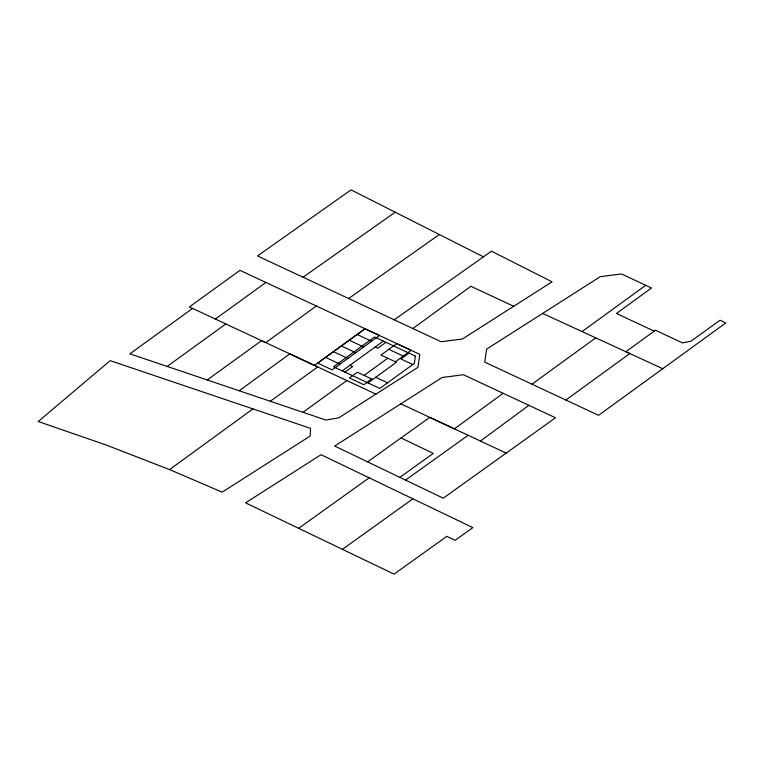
<?xml version="1.0" encoding="UTF-8"?>
<svg xmlns="http://www.w3.org/2000/svg" width="764" height="764" viewBox="0 0 764 764"><rect width="100%" height="100%" fill="white"/><g stroke="black" fill="none" stroke-linecap="round" stroke-linejoin="round"><path stroke-width="1.15" d="M480.441 441.038L528.889 405.34M239.189 390.757L289.814 353.875L317.776 366.94L270.294 401.262M503.132 393.298L454.379 428.871L429.779 417.364L367.637 461.876M169.551 469.593L222.162 492.15L310.184 436.034L310.556 428.356L110.188 360.656L38.2 421.508L106.406 445.087L169.551 469.593L252.941 408.893M365.001 328.768L317.719 363.12L332.13 369.871L379.412 335.511L365.001 328.768L314.424 365.383M344.927 372.125L352.653 366.51L349.96 365.259M385.935 342.32L377.865 348.183L375.239 346.961M412.856 328.52L470.92 286.29L513.694 306.288L552.057 281.821L491.472 251.184L394.214 319.81M364.094 375.411L387.74 358.23M371.724 378.973L363.836 384.703L349.425 377.96L357.304 372.23L372.746 379.46M395.37 361.792L411.127 350.342L396.717 343.599L380.959 355.05L396.392 362.279L367.99 382.917M408.998 353.111L400.928 358.975L412.761 364.514M582.063 331.557L645.742 285.306L651.491 288.018L616.443 313.469L654.223 331.146M645.742 285.306L621.524 273.942L600.256 276.673L486.62 349.129L484.748 362.126L531.945 384.187L595.739 337.85M565.837 400.04L629.842 353.56L625.859 351.726L655.483 330.229L682.443 342.912L691.028 341.193L720.041 320.221L725.8 322.933L598.565 415.32L531.945 384.187M192.585 308.436L129.861 353.827L325.77 419.999L338.576 417.927L417.918 367.369L419.818 354.372L239.963 270.332L189.386 306.937L265.757 342.625L316.325 306.02M215.314 319.065L265.901 282.451M167.154 366.424L225.819 323.974M207.216 379.956L261.546 340.658L375.907 394.148M342.224 370.855L383.327 341.107M302.983 412.302L346.875 380.548M298.705 528.287L369.165 477.815M399.849 477.347L433.283 453.396L401.024 437.953M405.56 480.088L468.122 435.279M342.444 549.306L412.894 498.825M506.217 453.09L443.254 498.195L334.651 446.042L442.127 377.502L463.404 374.732L555.495 417.765L506.217 453.09L400.833 403.841M303.069 277.227L395.198 212.211M348.661 298.523L439.329 234.529M513.694 306.288L462.401 338.996L441.134 341.737L257.506 255.94L351.068 189.883L483.45 256.847M542.641 313.412L662.76 368.706M357.122 334.489L371.533 341.231M388.838 349.32L403.249 356.062M349.243 340.219L363.654 346.961M341.355 345.939L355.776 352.691M333.476 351.669L347.887 358.411M375.716 377.301L387.549 382.84M325.598 357.399L340.009 364.142M415.387 356.11L414.327 363.377L379.823 388.446L333.496 366.777L374.503 336.972L415.387 356.11M446.778 536.357L394.081 574.117L245.569 502.846L321.052 454.704L472.859 527.628L455.038 540.339L446.778 536.357"/></g></svg>
